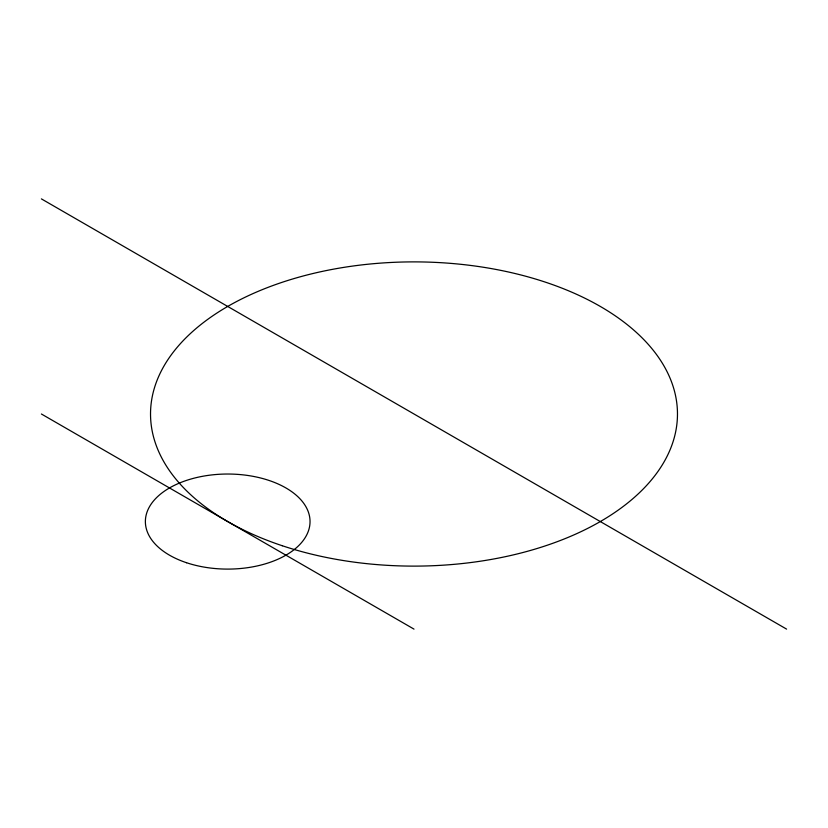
<?xml version="1.0" encoding="UTF-8"?>
<svg xmlns="http://www.w3.org/2000/svg" width="828" height="828" viewBox="0 0 828 828"><rect width="100%" height="100%" fill="white"/><g stroke="black" fill="none" stroke-linecap="round" stroke-linejoin="round"><path stroke-width="1.24" d="M41.4 198.886L786.6 629.114M41.4 414L414 629.114M186.538 562.73A82.334 47.538 0 0 0 310.034 521.557A82.334 47.538 0 0 0 186.538 480.395A82.334 47.538 0 0 0 186.538 562.73M282.265 545.735A263.47 152.114 0 0 0 677.47 414A263.47 152.114 0 0 0 282.265 282.265A263.47 152.114 0 0 0 282.265 545.735"/></g></svg>
